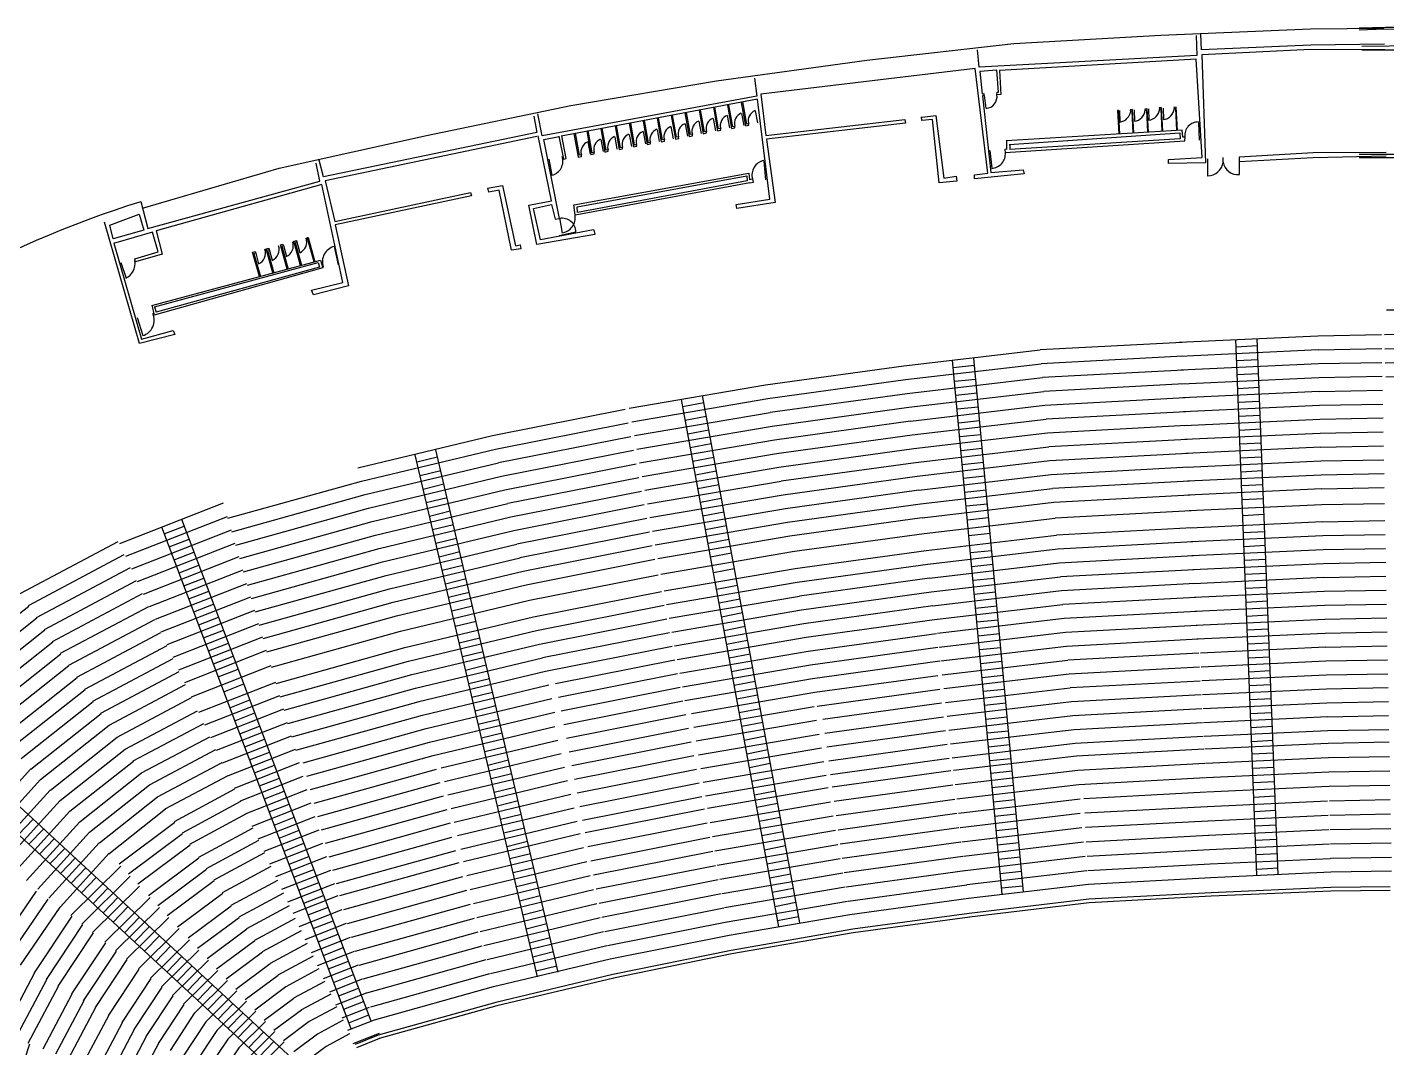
# Model space of a CAD drawing. Extents: x 12070 to 21316, y 9635 to 16827.
# Drawn here: x 13607 to 16668, y 14531 to 16827 of the extents above; entities that cross this region are included whole.
import ezdxf

# ---------------------------------------------------------------- set-up
doc = ezdxf.new("R2010")
doc.units = 0
doc.header["$LTSCALE"] = 192
doc.layers.add('EXIST', color=15, linetype='CONTINUOUS')

msp = doc.modelspace()

# ---------------------------------------------------------------- linework, layer by layer
at = {"layer": 'EXIST', "color": 0}
for p, q in [((15828, 16790.8), (16158.8, 16809.3)), ((16158.8, 16809.3), (16495.6, 16823.8)), ((16238.5, 16808.3), (16240, 16763.3)), ((16250.2, 16775.9), (16248.9, 16811.4)), ((16495.6, 16823.8), (16661, 16825.2)), ((16664.6, 16826.2), (16605.7, 16825.2)), ((16662.6, 16822.4), (16605.7, 16820.4)), ((16829.6, 16820.4), (16662.6, 16822.4)), ((16828.6, 16827.2), (16664.6, 16826.2)), ((15497.4, 16752.7), (15828, 16790.8)), ((15750.3, 16737.4), (15746.5, 16776.6)), ((16496.6, 16786.5), (16250.2, 16775.9)), ((16495.6, 16776.8), (16251.4, 16765.2)), ((16663.6, 16776.1), (16495.6, 16776.8)), ((16662.4, 16789), (16496.6, 16786.5)), ((16611.5, 16784.8), (16828.6, 16786.7)), ((16611.5, 16776.1), (16825.7, 16776.1)), ((15159, 16706.6), (15497.4, 16752.7)), ((16240, 16763.3), (15750.3, 16737.4)), ((16238.9, 16755.2), (15796.1, 16729.9)), ((16252.3, 16533.8), (16238.9, 16755.2)), ((16251.4, 16765.2), (16259.8, 16522.2)), ((15741.1, 16733.9), (15258.6, 16676.8)), ((15769.6, 16498.7), (15741.1, 16733.9)), ((15789.7, 16730.5), (15751.7, 16727.7)), ((15751.7, 16727.7), (15756.7, 16677.6)), ((15793.4, 16681), (15789.7, 16730.5)), ((15796.1, 16729.9), (15799, 16676.1)), ((14830.4, 16650.8), (15159, 16706.6)), ((15244.4, 16712.5), (15249.4, 16672.1)), ((15249.4, 16672.1), (14766, 16582.8)), ((15250.6, 16665.2), (14808.8, 16581.9)), ((15183.3, 16652), (15192.7, 16598.9)), ((15195.3, 16603.1), (15186.4, 16652.8)), ((15214.5, 16658.1), (15223.9, 16605)), ((15226.6, 16609.2), (15217.7, 16658.9)), ((15279, 16440.4), (15250.6, 16665.2)), ((15258.6, 16676.8), (15269.8, 16583.4)), ((15756.7, 16677.6), (15760.4, 16678.3)), ((15760.7, 16673.4), (15757.4, 16672.7)), ((15757.4, 16672.7), (15776.5, 16499.9)), ((15760.4, 16678.3), (15760.7, 16673.4)), ((15760.9, 16673.6), (15765, 16644.7)), ((15789.8, 16675.1), (15790.4, 16680.7)), ((15799, 16676.1), (15789.8, 16675.1)), ((15790.4, 16680.7), (15793.4, 16681)), ((14506, 16583.2), (14830.4, 16650.8)), ((14747.6, 16626.7), (14754.4, 16590.3)), ((14766, 16582.8), (14756.4, 16632.3)), ((15024.7, 16622.4), (15034.2, 16569.3)), ((15036.8, 16573.5), (15027.9, 16623.2)), ((15056.7, 16628.5), (15066.2, 16575.3)), ((15068.8, 16579.6), (15059.9, 16629.3)), ((15087.7, 16634.6), (15097.2, 16581.4)), ((15099.8, 16585.7), (15090.9, 16635.4)), ((15119.5, 16640.6), (15128.9, 16587.5)), ((15131.5, 16591.8), (15122.6, 16641.5)), ((15150.9, 16621.8), (15156.2, 16594.3)), ((15151.5, 16647.3), (15160.9, 16594.1)), ((15163.5, 16598.4), (15154.7, 16648.1)), ((15182.9, 16628.5), (15188.2, 16601)), ((15214.7, 16633.2), (15220, 16605.7)), ((15245.9, 16639.3), (15251.2, 16611.8)), ((15621.2, 16617.2), (15620.5, 16625.6)), ((15621.8, 16625), (15652.3, 16628.5)), ((15652.3, 16628.5), (15670.3, 16487.8)), ((16063.8, 16639.6), (16061.8, 16639.5)), ((16061.8, 16639.5), (16064.5, 16586.9)), ((16066.6, 16587.2), (16063.8, 16639.6)), ((16065.9, 16639.6), (16066.7, 16614)), ((16095.5, 16641.7), (16090, 16641.3)), ((16090, 16641.3), (16090.6, 16638.9)), ((16090.6, 16638.9), (16093.7, 16638.9)), ((16093.7, 16638.9), (16096.2, 16589)), ((16098.3, 16589.3), (16095.5, 16641.7)), ((16098.8, 16641.4), (16099.6, 16615.8)), ((16128.4, 16643.5), (16122.9, 16643.1)), ((16122.9, 16643.1), (16123.5, 16640.7)), ((16123.5, 16640.7), (16126.6, 16640.7)), ((16126.6, 16640.7), (16129.1, 16590.8)), ((16131.3, 16591.1), (16128.4, 16643.5)), ((16131.1, 16643.8), (16132, 16618.2)), ((16160.7, 16645.9), (16155.2, 16645.5)), ((16155.2, 16645.5), (16155.8, 16643.1)), ((16155.8, 16643.1), (16158.9, 16643.1)), ((16158.9, 16643.1), (16161.4, 16593.2)), ((16163.6, 16593.5), (16160.7, 16645.9)), ((16164.1, 16645), (16164.9, 16619.4)), ((16193.6, 16647.1), (16188.1, 16646.7)), ((16188.1, 16646.7), (16188.8, 16644.3)), ((16188.8, 16644.3), (16191.8, 16644.3)), ((16191.8, 16644.3), (16194.4, 16594.4)), ((16196.5, 16594.7), (16193.6, 16647.1)), ((14866.4, 16593.6), (14875.9, 16540.4)), ((14878.5, 16544.7), (14869.6, 16594.4)), ((14897.9, 16599.4), (14907.4, 16546.2)), ((14910, 16550.5), (14901.1, 16600.2)), ((14930.2, 16604.9), (14939.7, 16551.8)), ((14942.3, 16556.1), (14933.4, 16605.8)), ((14962.2, 16611), (14971.7, 16557.9)), ((14974.3, 16562.1), (14965.4, 16611.8)), ((14993.2, 16616), (15002.7, 16562.9)), ((14993.7, 16592.2), (14998.9, 16564.7)), ((15005.3, 16567.2), (14996.4, 16616.9)), ((15024.7, 16597.2), (15029.9, 16569.7)), ((15056.1, 16603.6), (15061.4, 16576.1)), ((15088.2, 16609.7), (15093.4, 16582.2)), ((15119.1, 16615.8), (15124.4, 16588.3)), ((15136, 16592.9), (15131.5, 16591.8)), ((15136.3, 16589.2), (15136, 16592.9)), ((15160.9, 16594.1), (15168.3, 16595.8)), ((15168, 16599.5), (15163.5, 16598.4)), ((15168.3, 16595.8), (15168, 16599.5)), ((15192.7, 16598.9), (15200.1, 16600.5)), ((15199.8, 16604.2), (15195.3, 16603.1)), ((15200.1, 16600.5), (15199.8, 16604.2)), ((15223.9, 16605), (15231.3, 16606.6)), ((15231, 16610.3), (15226.6, 16609.2)), ((15231.3, 16606.6), (15231, 16610.3)), ((15269.8, 16583.4), (15582.6, 16619.5)), ((15583.8, 16611.4), (15271, 16575.4)), ((15582.6, 16619.5), (15583.8, 16611.4)), ((15644.6, 16619.3), (15621.2, 16617.2)), ((15660, 16477.3), (15644.6, 16619.3)), ((16206.9, 16595.4), (15810.7, 16571.2)), ((16208.5, 16579.7), (16206.9, 16595.4)), ((16243.6, 16613.1), (16245.1, 16573.2)), ((14173.7, 16509.7), (14506, 16583.2)), ((14754.4, 16590.3), (14273.5, 16490.2)), ((14754.5, 16581.2), (14277.5, 16481.1)), ((14786.9, 16436.4), (14756.8, 16582.7)), ((14769.7, 16574.7), (14804.6, 16581.5)), ((14805.4, 16396.4), (14769.7, 16574.7)), ((14804, 16582.2), (14813.9, 16530.1)), ((14820, 16532), (14810.3, 16583)), ((14837.8, 16587.8), (14847.3, 16534.6)), ((14849.9, 16538.9), (14841, 16588.6)), ((14869.3, 16569), (14874.5, 16541.5)), ((14897.9, 16574.8), (14903.1, 16547.3)), ((14929.4, 16580.6), (14934.6, 16553.1)), ((14961.7, 16586.1), (14966.9, 16558.6)), ((14978.8, 16563.2), (14974.3, 16562.1)), ((14979.1, 16559.5), (14978.8, 16563.2)), ((15002.7, 16562.9), (15010.1, 16564.6)), ((15009.8, 16568.3), (15005.3, 16567.2)), ((15010.1, 16564.6), (15009.8, 16568.3)), ((15034.2, 16569.3), (15041.6, 16570.9)), ((15041.3, 16574.6), (15036.8, 16573.5)), ((15041.6, 16570.9), (15041.3, 16574.6)), ((15066.2, 16575.3), (15073.6, 16577)), ((15073.3, 16580.7), (15068.8, 16579.6)), ((15073.6, 16577), (15073.3, 16580.7)), ((15097.2, 16581.4), (15104.6, 16583.1)), ((15104.3, 16586.8), (15099.8, 16585.7)), ((15104.6, 16583.1), (15104.3, 16586.8)), ((15128.9, 16587.5), (15136.3, 16589.2)), ((15271, 16574.2), (15290.6, 16432.4)), ((15808.6, 16545), (16213.1, 16571.5)), ((15811.3, 16570.9), (15811.6, 16552.2)), ((15817.5, 16563), (16201.7, 16589.4)), ((15818.9, 16563.1), (15819.4, 16552)), ((16202.5, 16575.9), (15819.1, 16551.8)), ((16201.7, 16589.4), (16202.5, 16575.9)), ((16213.7, 16579.8), (16208.5, 16579.7)), ((16213.1, 16571.5), (16213.7, 16579.8)), ((14781.5, 16530.5), (14787.9, 16494.1)), ((14813.9, 16530.1), (14820, 16532)), ((14847.3, 16534.6), (14854.7, 16536.3)), ((14854.4, 16540), (14849.9, 16538.9)), ((14854.7, 16536.3), (14854.4, 16540)), ((14875.9, 16540.4), (14883.3, 16542.1)), ((14883, 16545.8), (14878.5, 16544.7)), ((14883.3, 16542.1), (14883, 16545.8)), ((14907.4, 16546.2), (14914.8, 16547.9)), ((14914.5, 16551.6), (14910, 16550.5)), ((14914.8, 16547.9), (14914.5, 16551.6)), ((14939.7, 16551.8), (14947.1, 16553.4)), ((14946.8, 16557.2), (14942.3, 16556.1)), ((14947.1, 16553.4), (14946.8, 16557.2)), ((14971.7, 16557.9), (14979.1, 16559.5)), ((15773.9, 16549.5), (15778.3, 16509.6)), ((15812.9, 16552.4), (15807.9, 16552.1)), ((15807.9, 16552.1), (15808.5, 16544.8)), ((16176.1, 16529.7), (16252.3, 16533.8)), ((16176.1, 16520.5), (16176.1, 16529.7)), ((16264.1, 16530.9), (16264.4, 16492.2)), ((16299.3, 16523.7), (16299.2, 16533.7)), ((16501.9, 16544.7), (16335.1, 16534.7)), ((16335.3, 16534.9), (16335.6, 16496.1)), ((16335.3, 16524.9), (16501.9, 16533.9)), ((16666.5, 16544.9), (16501.9, 16544.7)), ((16501.9, 16533.9), (16666.6, 16537.4)), ((16707, 16540.9), (16605.7, 16540.9)), ((16707, 16533.1), (16605.7, 16533.1)), ((13866.1, 16420.2), (14173.7, 16509.7)), ((14265.8, 16481), (14257.6, 16521.2)), ((14273.5, 16490.2), (14264.1, 16527.8)), ((15265.1, 16526), (15269.1, 16483.6)), ((15776.5, 16499.9), (15849.3, 16506.2)), ((15849.3, 16506.2), (15851.6, 16497)), ((16259.3, 16522.3), (16176.1, 16520.5)), ((13878.3, 16374.3), (14265.8, 16481)), ((14269.8, 16473.2), (13897, 16368.7)), ((14317.1, 16252.6), (14269.8, 16473.2)), ((14277.5, 16481.1), (14299.1, 16390.2)), ((14643.2, 16464.8), (14676.7, 16470.7)), ((14676.7, 16470.7), (14706.4, 16334.9)), ((14837.8, 16427.5), (15231.2, 16498.9)), ((15233.7, 16477), (14840.3, 16404.5)), ((14844.7, 16423), (15226.6, 16493)), ((15227.9, 16481.5), (14846, 16410.3)), ((15226.6, 16493), (15227.9, 16481.5)), ((15231.2, 16498.9), (15232.9, 16483.9)), ((15240.6, 16485.7), (15232.9, 16483.9)), ((15233.5, 16476.6), (15241.6, 16478.5)), ((15241.6, 16478.5), (15240.6, 16485.7)), ((15699.6, 16480.9), (15660, 16477.3)), ((15670.3, 16487.8), (15698.2, 16491.9)), ((15698.2, 16491.9), (15699.6, 16480.9)), ((15739.6, 16495), (15769.6, 16498.7)), ((15739.7, 16485.7), (15739.6, 16495)), ((15851.6, 16497), (15739.7, 16485.7)), ((14299.1, 16390.2), (14604.5, 16455.2)), ((14607.1, 16447.4), (14300.4, 16382.5)), ((14604.5, 16455.2), (14607.1, 16447.4)), ((14646.1, 16455.8), (14643.9, 16464.8)), ((14669.1, 16460.1), (14646.1, 16455.8)), ((14697.4, 16325.1), (14669.1, 16460.1)), ((15202.9, 16428.2), (15279, 16440.4)), ((13862.3, 16434.6), (13878.3, 16374.3)), ((14736.1, 16426.7), (14786.9, 16436.4)), ((14754.2, 16338), (14736.1, 16426.7)), ((14746.6, 16419.4), (14787.4, 16427.9)), ((14762.6, 16348.6), (14746.6, 16419.4)), ((14787.4, 16427.9), (14795.3, 16395.3)), ((14840.3, 16404.5), (14837.8, 16427.5)), ((14846, 16410.3), (14844.7, 16423)), ((15204.1, 16419), (15202.9, 16428.2)), ((15290.6, 16432.4), (15204.1, 16419)), ((13859.7, 16115.6), (13781, 16388.2)), ((13792.6, 16381.9), (13858.9, 16406.7)), ((13800, 16351.3), (13792.6, 16381.9)), ((13858.9, 16406.7), (13869.2, 16370.6)), ((14300.4, 16382.5), (14330.2, 16244.9)), ((14795.3, 16395.3), (14805.4, 16396.4)), ((14805, 16398.5), (14810.9, 16363.7)), ((13869.2, 16370.6), (13800, 16351.3)), ((13889.2, 16366.1), (13806.1, 16342)), ((13901.3, 16322), (13889.2, 16366.1)), ((13897, 16368.7), (13910.4, 16316.8)), ((14206.9, 16345.7), (14212.8, 16347.3)), ((14212.8, 16347.3), (14213.9, 16343.9)), ((14237.1, 16353.7), (14239, 16354.2)), ((14252.5, 16299.3), (14237.1, 16353.7)), ((14239, 16354.2), (14254.6, 16299.5)), ((14884.5, 16361), (14754.2, 16338)), ((14881.9, 16371.1), (14762.6, 16348.6)), ((14804.6, 16358.8), (14842.3, 16366.7)), ((14882.1, 16371.4), (14884.5, 16361)), ((13806.1, 16342), (13801.9, 16340.9)), ((13801.9, 16340.9), (13863.8, 16125.3)), ((13849.3, 16305.9), (13901.3, 16322)), ((13910.4, 16316.8), (13850.7, 16299.4)), ((14114.2, 16320.6), (14120.1, 16322.2)), ((14129.7, 16266.2), (14114.2, 16320.6)), ((14121.2, 16318.8), (14117.2, 16317.7)), ((14117.2, 16317.7), (14131.8, 16266.5)), ((14120.1, 16322.2), (14121.2, 16318.8)), ((14121.2, 16319), (14127.8, 16294.8)), ((14144.7, 16328.6), (14150.5, 16330.2)), ((14160.1, 16274.2), (14144.7, 16328.6)), ((14151.6, 16326.8), (14147.6, 16325.7)), ((14147.6, 16325.7), (14162.2, 16274.5)), ((14150.5, 16330.2), (14151.6, 16326.8)), ((14151.6, 16327), (14158.3, 16302.8)), ((14176.7, 16337.1), (14182.6, 16338.8)), ((14192.1, 16282.7), (14176.7, 16337.1)), ((14183.7, 16335.3), (14179.7, 16334.2)), ((14179.7, 16334.2), (14194.3, 16283)), ((14182.6, 16338.8), (14183.7, 16335.3)), ((14183.7, 16335.6), (14190.3, 16311.3)), ((14222.3, 16291.3), (14206.9, 16345.7)), ((14213.9, 16343.9), (14209.9, 16342.7)), ((14209.9, 16342.7), (14224.5, 16291.5)), ((14213.9, 16344.1), (14220.5, 16319.8)), ((14297.7, 16333.6), (14306.9, 16292.5)), ((14718.3, 16328.8), (14697.4, 16325.1)), ((14706.4, 16334.9), (14716.9, 16337.1)), ((14716.9, 16337.1), (14718.3, 16328.8)), ((13817.7, 16297.9), (13829.3, 16262.4)), ((13850.7, 16299.4), (13849.3, 16305.9)), ((13887, 16201.3), (14267.1, 16303.1)), ((14272, 16285.4), (13892.9, 16178.9)), ((13893.5, 16197.9), (14261.6, 16297.6)), ((14265.1, 16287.4), (13896.9, 16186.2)), ((14261.6, 16297.6), (14265.1, 16287.4)), ((14267.1, 16303.1), (14272, 16285.4)), ((14247, 16235.1), (14317.1, 16252.6)), ((14251, 16224.7), (14247, 16235.1)), ((14330.2, 16244.9), (14251, 16224.7)), ((13887, 16201.4), (13892.9, 16178.9)), ((13893.3, 16198.3), (13896.9, 16186.2)), ((13854.2, 16173.9), (13867, 16133.8)), ((16824.9, 16190.5), (16667.1, 16190.5)), ((13939, 16135.6), (13859.7, 16115.6)), ((13863.8, 16125.3), (13935.2, 16144.5)), ((13935.2, 16144.5), (13939, 16135.6)), ((16200.4, 16118.5), (16512.2, 16133)), ((16512.2, 16132.8), (16655.6, 16135.5)), ((16662.8, 16135.4), (16819.8, 16139.6)), ((15580.5, 16065.2), (15887.1, 16101.2)), ((15887, 16101.6), (16206.9, 16118.8)), ((16202.3, 16087.3), (16513, 16101.7)), ((16375.5, 14918.7), (16328, 16124.5)), ((16328.7, 16108.2), (16376.6, 16110.7)), ((16423.5, 14920.6), (16376, 16126.4)), ((16513, 16101.5), (16656.2, 16104.2)), ((16663.6, 16103.8), (16820.6, 16108)), ((15801.7, 14876.2), (15690.3, 16077.8)), ((15849.5, 14880.6), (15738.1, 16082.3)), ((15889.8, 16070.4), (16208.5, 16087.6)), ((16204.1, 16056.1), (16513.8, 16070.4)), ((16329.9, 16077), (16377.9, 16079.4)), ((16513.8, 16070.2), (16656.8, 16072.9)), ((16664.4, 16072.2), (16821.5, 16076.4)), ((15269.2, 16022.4), (15580.5, 16065.4)), ((15584.3, 16034.1), (15889.9, 16070)), ((15691.8, 16061.6), (15739.5, 16066.6)), ((15892.6, 16039.3), (16210.2, 16056.3)), ((16331.1, 16045.7), (16379.1, 16048.2)), ((16514.6, 16038.9), (16657.4, 16041.6)), ((16665.3, 16040.6), (16822.3, 16044.8)), ((14961.9, 15969.6), (15269.3, 16022.2)), ((15274.2, 15991.5), (15584.3, 16034.3)), ((15588, 16003.1), (15892.7, 16038.9)), ((15694.7, 16030.4), (15742.4, 16035.5)), ((15895.4, 16008.1), (16211.9, 16025.1)), ((16206, 16024.8), (16514.6, 16039.2)), ((16332.4, 16014.4), (16380.3, 16016.9)), ((16515.4, 16007.6), (16658, 16010.3)), ((14967.8, 15938.8), (15274.2, 15991.3)), ((15298.7, 14803), (15079.7, 15989.7)), ((15082.7, 15973.7), (15129.8, 15983)), ((15345.9, 14811.7), (15126.9, 15998.5)), ((15279.1, 15960.6), (15588, 16003.2)), ((15591.8, 15972), (15895.5, 16007.7)), ((15697.5, 15999.3), (15745.3, 16004.3)), ((15898.2, 15976.9), (16213.6, 15993.8)), ((16207.8, 15993.6), (16515.4, 16007.9)), ((16333.6, 15983.2), (16381.5, 15985.6)), ((16516.2, 15976.4), (16658.6, 15979.1)), ((14654.2, 15908.5), (14953.3, 15967.7)), ((14973.7, 15908.1), (15279.2, 15960.4)), ((15088.3, 15942.9), (15135.4, 15952.2)), ((15284.1, 15929.7), (15591.8, 15972.2)), ((15595.6, 15941), (15898.2, 15976.5)), ((15700.4, 15968.1), (15748.2, 15973.1)), ((15901, 15945.7), (16215.3, 15962.6)), ((16209.7, 15962.4), (16516.2, 15976.6)), ((16334.8, 15951.9), (16382.8, 15954.4)), ((14661.1, 15878), (14959.4, 15937)), ((14979.5, 15877.4), (15284.1, 15929.5)), ((15094, 15912.2), (15141.1, 15921.5)), ((15289, 15898.8), (15595.6, 15941.1)), ((15599.4, 15909.9), (15901, 15945.3)), ((15599.4, 15909.9), (15901, 15945.3)), ((15703.3, 15937), (15751.1, 15942)), ((15903.8, 15914.5), (16216.9, 15931.3)), ((16211.6, 15931.1), (16517, 15945.3)), ((16336.1, 15920.6), (16384, 15923.1)), ((16517, 15945.1), (16659.2, 15947.8)), ((14351.5, 15836), (14654.3, 15908.2)), ((14668, 15847.5), (14965.5, 15906.3)), ((14985.4, 15846.6), (15289.1, 15898.6)), ((15099.7, 15881.4), (15146.8, 15890.7)), ((15294, 15867.9), (15599.3, 15910)), ((15603.1, 15878.8), (15903.8, 15914.2)), ((15706.2, 15905.8), (15754, 15910.8)), ((15906.6, 15883.3), (16218.6, 15900.1)), ((16213.4, 15899.9), (16517.8, 15914)), ((16337.3, 15889.4), (16385.2, 15891.8)), ((16517.8, 15913.8), (16659.8, 15916.5)), ((14359.4, 15805.7), (14661.2, 15877.7)), ((14755.7, 14689.9), (14480.2, 15864.8)), ((14483.9, 15849), (14530.5, 15860.5)), ((14802.4, 14700.9), (14526.9, 15875.8)), ((14674.9, 15816.9), (14971.5, 15875.6)), ((14991.3, 15815.9), (15294, 15867.7)), ((15105.4, 15850.6), (15152.5, 15859.9)), ((15298.9, 15837), (15603.1, 15879)), ((15606.9, 15847.8), (15906.6, 15883)), ((15709.1, 15874.7), (15756.8, 15879.7)), ((15909.4, 15852.1), (16220.3, 15868.9)), ((16215.3, 15868.7), (16518.6, 15882.7)), ((16338.5, 15858.1), (16386.5, 15860.6)), ((16518.6, 15882.5), (16660.4, 15885.2)), ((14367.3, 15775.4), (14668, 15847.2)), ((14491.1, 15818.5), (14537.7, 15830)), ((14681.8, 15786.4), (14977.6, 15844.9)), ((14997.2, 15785.2), (15299, 15836.8)), ((15111.1, 15819.9), (15158.2, 15829.1)), ((15303.9, 15806.1), (15606.9, 15847.9)), ((15610.7, 15816.7), (15909.4, 15851.8)), ((15712, 15843.5), (15759.7, 15848.5)), ((15912.2, 15821), (16222, 15837.6)), ((16217.2, 15837.4), (16519.4, 15851.4)), ((16339.8, 15826.8), (16387.7, 15829.3)), ((16519.4, 15851.2), (16661, 15853.9)), ((14058.8, 15722.1), (14359.5, 15805.6)), ((14375.2, 15745.1), (14674.9, 15816.7)), ((14498.2, 15788), (14544.8, 15799.6)), ((14688.7, 15755.9), (14983.7, 15814.2)), ((15003.1, 15754.4), (15303.9, 15805.9)), ((15116.7, 15789.1), (15163.8, 15798.4)), ((15308.8, 15775.2), (15610.7, 15816.8)), ((15614.4, 15785.7), (15912.2, 15820.6)), ((15714.9, 15812.3), (15762.6, 15817.4)), ((15915, 15789.8), (16223.7, 15806.4)), ((16219, 15806.2), (16520.1, 15820.2)), ((16341, 15795.6), (16388.9, 15798)), ((16520.2, 15820), (16661.5, 15822.6)), ((14067.6, 15692), (14367.4, 15775.3)), ((14067.6, 15692), (14367.4, 15775.3)), ((14383.1, 15714.8), (14681.8, 15786.1)), ((14505.3, 15757.6), (14551.9, 15769.1)), ((14695.5, 15725.3), (14989.8, 15783.5)), ((15008.9, 15723.7), (15308.9, 15775)), ((15008.9, 15723.7), (15308.9, 15775)), ((15122.4, 15758.3), (15169.5, 15767.6)), ((15313.8, 15744.3), (15614.4, 15785.8)), ((15618.2, 15754.6), (15915, 15789.5)), ((15717.8, 15781.2), (15765.5, 15786.2)), ((15917.8, 15758.6), (16225.3, 15775.1)), ((16220.9, 15774.9), (16520.9, 15788.9)), ((16342.2, 15764.3), (16390.2, 15766.8)), ((16520.9, 15788.7), (16662.1, 15791.4)), ((13815.5, 15665.2), (14048.7, 15756.6)), ((14076.4, 15662), (14375.3, 15745)), ((14391, 15684.5), (14688.7, 15755.6)), ((14512.5, 15727.1), (14559.1, 15738.6)), ((14702.4, 15694.8), (14995.8, 15752.8)), ((15014.8, 15692.9), (15313.8, 15744.2)), ((15128.1, 15727.5), (15175.2, 15736.8)), ((15318.7, 15713.4), (15618.2, 15754.7)), ((15622, 15723.5), (15917.8, 15758.3)), ((15720.7, 15750), (15768.4, 15755)), ((15921, 15723), (16227.3, 15739.4)), ((16223, 15739.3), (16521.8, 15753.1)), ((16521.8, 15752.9), (16662.8, 15755.6)), ((13828.8, 15636.9), (14057.5, 15726.5)), ((13915.4, 15687.2), (13960.1, 15704.7)), ((14380.9, 14590.5), (13954.6, 15719.4)), ((14085.2, 15632), (14383.2, 15714.7)), ((14398.9, 15654.3), (14695.6, 15725.1)), ((14519.6, 15696.6), (14566.2, 15708.2)), ((14709.3, 15664.3), (15001.9, 15722.2)), ((15020.7, 15662.2), (15318.8, 15713.3)), ((15133.8, 15696.8), (15180.9, 15706.1)), ((15323.7, 15682.5), (15622, 15723.6)), ((15626.3, 15688.1), (15921, 15722.7)), ((15723.6, 15718.9), (15771.3, 15723.9)), ((16225.3, 15700.9), (16522.8, 15714.7)), ((16343.6, 15728.6), (16391.6, 15731.1)), ((16522.8, 15714.5), (16663.6, 15717.2)), ((13842.1, 15608.5), (14066.4, 15696.3)), ((14336, 14573.5), (13909.6, 15702.5)), ((13926.5, 15657.9), (13971.2, 15675.4)), ((14094, 15601.9), (14391.1, 15684.4)), ((14406.8, 15624), (14702.5, 15694.6)), ((14526.8, 15666.2), (14573.4, 15677.7)), ((14716.2, 15633.7), (15008, 15691.5)), ((15026.6, 15631.5), (15323.7, 15682.4)), ((15139.5, 15666), (15186.5, 15675.3)), ((15329.3, 15647.2), (15626.3, 15688.2)), ((15630.9, 15649.9), (15924.4, 15684.4)), ((15726.9, 15683.3), (15774.6, 15688.3)), ((15924.4, 15684.7), (16229.3, 15701.1)), ((16227.2, 15669.6), (16523.6, 15683.4)), ((16345.1, 15690.2), (16393.1, 15692.7)), ((16523.6, 15683.2), (16664.1, 15685.9)), ((13591.1, 15552.9), (13811.7, 15669.6)), ((13855.4, 15580.1), (14075.2, 15666.2)), ((13937.5, 15628.7), (13982.2, 15646.2)), ((14102.7, 15571.9), (14399, 15654.2)), ((14414.7, 15593.7), (14709.4, 15664)), ((14533.9, 15635.7), (14580.5, 15647.2)), ((14723.1, 15603.2), (15014.1, 15660.8)), ((15033.3, 15596.4), (15329.4, 15647.1)), ((15145.1, 15635.2), (15192.2, 15644.5)), ((15335.4, 15609.2), (15630.9, 15650)), ((15634.7, 15618.8), (15927.2, 15653.2)), ((15730.4, 15645), (15778.1, 15650)), ((15927.2, 15653.4), (16231, 15669.8)), ((16229, 15638.3), (16524.4, 15652)), ((16346.4, 15658.9), (16394.3, 15661.3)), ((16524.4, 15651.9), (16664.7, 15654.5)), ((13609.3, 15525.9), (13825.4, 15640.4)), ((13609.3, 15525.9), (13825.4, 15640.4)), ((13868.7, 15551.7), (14084, 15636)), ((13948.6, 15599.4), (13993.3, 15616.9)), ((14111.5, 15541.9), (14406.9, 15623.9)), ((14422.6, 15563.4), (14716.3, 15633.5)), ((14541.1, 15605.2), (14587.7, 15616.8)), ((14730, 15572.7), (15020.1, 15630.1)), ((15340.4, 15578.3), (15634.7, 15618.9)), ((15638.5, 15587.7), (15930, 15621.9)), ((15733.3, 15613.8), (15781, 15618.8)), ((15930, 15622.2), (16232.7, 15638.5)), ((16230.9, 15607), (16525.2, 15620.7)), ((16347.6, 15627.5), (16395.5, 15630)), ((16525.2, 15620.5), (16665.3, 15623.2)), ((13627.5, 15499), (13839.2, 15611.1)), ((13645.7, 15472.1), (13852.9, 15581.9)), ((13882, 15523.3), (14092.8, 15605.9)), ((13959.6, 15570.1), (14004.3, 15587.6)), ((14120.3, 15511.8), (14414.8, 15593.6)), ((14430.5, 15533.1), (14723.2, 15603)), ((14548.2, 15574.8), (14594.8, 15586.3)), ((14737.9, 15537.8), (15027.1, 15595)), ((15040.5, 15558.6), (15335.4, 15609.1)), ((15151.6, 15600.1), (15198.7, 15609.4)), ((15345.3, 15547.3), (15638.5, 15587.8)), ((15642.2, 15556.5), (15932.8, 15590.7)), ((15736.2, 15582.6), (15783.9, 15587.6)), ((15932.8, 15590.9), (16234.4, 15607.2)), ((16232.8, 15575.7), (16526, 15589.3)), ((16348.8, 15596.2), (16396.8, 15598.7)), ((16526, 15589.2), (16665.9, 15591.8)), ((13663.8, 15445.2), (13866.7, 15552.6)), ((13895.3, 15494.9), (14101.6, 15575.7)), ((13895.3, 15494.9), (14101.6, 15575.7)), ((13970.7, 15540.8), (14015.4, 15558.3)), ((14129.1, 15481.8), (14422.7, 15563.3)), ((14438.4, 15502.9), (14730, 15572.5)), ((14555.3, 15544.3), (14601.9, 15555.8)), ((14746.3, 15500.3), (15034.5, 15557.3)), ((15046.4, 15527.8), (15340.4, 15578.2)), ((15158.6, 15562.3), (15205.7, 15571.6)), ((15350.3, 15516.3), (15642.2, 15556.6)), ((15646, 15525.4), (15935.6, 15559.4)), ((15739.1, 15551.4), (15786.8, 15556.4)), ((15935.6, 15559.7), (16236, 15575.8)), ((16234.6, 15544.4), (16526.8, 15558)), ((16350.1, 15564.9), (16398, 15567.3)), ((16526.8, 15557.8), (16666.5, 15560.5)), ((13416.3, 15371.4), (13610.1, 15524.7)), ((13682, 15418.3), (13880.4, 15523.3)), ((13908.6, 15466.5), (14110.4, 15545.6)), ((13981.7, 15511.6), (14026.4, 15529.1)), ((14137.9, 15451.8), (14430.6, 15533)), ((14447.5, 15468.3), (14737.9, 15537.6)), ((14562.5, 15513.8), (14609.1, 15525.4)), ((14753.2, 15469.7), (15040.6, 15526.6)), ((15052.3, 15497), (15345.3, 15547.2)), ((15164.3, 15531.5), (15211.4, 15540.8)), ((15355.2, 15485.4), (15646, 15525.5)), ((15649.8, 15494.3), (15938.4, 15528.2)), ((15742, 15520.1), (15789.7, 15525.2)), ((15938.4, 15528.5), (16237.7, 15544.5)), ((16236.5, 15513.1), (16527.6, 15526.6)), ((16351.3, 15533.5), (16399.3, 15536)), ((16527.6, 15526.5), (16667.1, 15529.1)), ((13438.4, 15347.7), (13628.3, 15497.9)), ((13700.2, 15391.4), (13894.2, 15494.1)), ((13700.2, 15391.4), (13894.2, 15494.1)), ((13921.9, 15438.1), (14119.3, 15515.4)), ((13992.8, 15482.3), (14037.5, 15499.8)), ((14146.6, 15421.7), (14438.5, 15502.8)), ((14457.2, 15431.1), (14746.4, 15500.1)), ((14570.6, 15479), (14617.2, 15490.6)), ((14760.1, 15439.1), (15046.7, 15495.8)), ((15058.2, 15466.2), (15350.3, 15516.2)), ((15170, 15500.6), (15217.1, 15509.9)), ((15360.2, 15454.4), (15649.8, 15494.4)), ((15656.1, 15463.5), (15941.2, 15497)), ((15744.9, 15488.9), (15792.6, 15493.9)), ((15941.2, 15497.2), (16239.4, 15513.2)), ((16238.4, 15481.8), (16528.4, 15495.3)), ((16352.5, 15502.2), (16400.5, 15504.7)), ((16528.4, 15495.1), (16667.7, 15497.8)), ((13460.4, 15324), (13646.4, 15471.1)), ((13718.4, 15364.4), (13907.9, 15464.8)), ((13935.2, 15409.7), (14128.1, 15485.3)), ((14003.8, 15453), (14048.5, 15470.5)), ((14156.7, 15387.4), (14447.5, 15468.2)), ((14465.1, 15400.7), (14753.3, 15469.5)), ((14767, 15408.5), (15052.8, 15465.1)), ((15064.1, 15435.4), (15355.3, 15485.3)), ((15175.7, 15469.8), (15222.8, 15479.1)), ((15365.2, 15423.4), (15653.6, 15463.2)), ((15659.7, 15432.3), (15944, 15465.7)), ((15659.7, 15432.3), (15944, 15465.7)), ((15747.8, 15457.7), (15795.5, 15462.7)), ((15944, 15466), (16241.1, 15481.9)), ((16240.2, 15450.5), (16529.2, 15463.9)), ((16353.8, 15470.9), (16401.7, 15473.3)), ((16529.2, 15463.8), (16668.3, 15466.4)), ((13482.5, 15300.2), (13664.5, 15444.2)), ((13736.6, 15337.5), (13921.7, 15435.6)), ((13948.5, 15381.3), (14136.9, 15455.1)), ((14014.9, 15423.7), (14059.6, 15441.3)), ((14167.5, 15350.5), (14457.2, 15431)), ((14473, 15370.4), (14760.2, 15439)), ((14579.4, 15441.6), (14626, 15453.2)), ((14773.9, 15377.9), (15058.9, 15434.3)), ((15070, 15404.6), (15360.2, 15454.3)), ((15181.3, 15439), (15228.4, 15448.2)), ((15370.1, 15392.5), (15657.3, 15432.1)), ((15663.4, 15401.2), (15946.8, 15434.5)), ((15750.7, 15426.5), (15798.4, 15431.5)), ((15946.8, 15434.7), (16242.8, 15450.6)), ((16248.2, 15419.5), (16529.9, 15432.6)), ((16355, 15439.5), (16403, 15442)), ((16530, 15432.4), (16668.9, 15435.1)), ((13504.5, 15276.5), (13682.6, 15417.4)), ((13754.7, 15310.6), (13935.5, 15406.3)), ((13961.8, 15352.9), (14145.7, 15425)), ((14026, 15394.5), (14070.7, 15412)), ((14176.3, 15320.4), (14465.1, 15400.7)), ((14480.9, 15340.1), (14767.1, 15408.4)), ((14586.6, 15411.1), (14633.2, 15422.6)), ((14796.5, 15350.4), (15064.9, 15403.5)), ((15075.9, 15373.8), (15365.2, 15423.4)), ((15187, 15408.1), (15234.1, 15417.4)), ((15375.1, 15361.5), (15661.1, 15401)), ((15667, 15370), (15949.6, 15403.2)), ((15753.6, 15395.3), (15801.3, 15400.3)), ((15949.6, 15403.5), (16244.5, 15419.3)), ((16249.6, 15388.2), (16530.7, 15401.2)), ((16356.2, 15408.2), (16404.2, 15410.7)), ((16530.7, 15401.1), (16669.5, 15403.7)), ((13526.6, 15252.8), (13700.8, 15390.5)), ((13526.6, 15252.8), (13700.8, 15390.5)), ((13772.9, 15283.7), (13949.2, 15377)), ((13977, 15320.5), (14155.8, 15390.5)), ((14037, 15365.2), (14081.7, 15382.7)), ((14185.1, 15290.3), (14473, 15370.3)), ((14488.8, 15309.7), (14774, 15377.8)), ((14593.7, 15380.6), (14640.3, 15392.1)), ((14802.6, 15319.7), (15071, 15372.8)), ((15081.8, 15343), (15370.1, 15392.4)), ((15192.7, 15377.3), (15239.8, 15386.6)), ((15380, 15330.5), (15656.9, 15368.7)), ((15670.7, 15338.9), (15952.4, 15372)), ((15756.5, 15364), (15804.2, 15369)), ((15952.4, 15372.2), (16246.1, 15388)), ((16251.1, 15356.9), (16531.5, 15369.9)), ((16357.5, 15376.9), (16405.4, 15379.4)), ((16531.5, 15369.8), (16670.1, 15372.4)), ((13548.7, 15229), (13718.9, 15363.7)), ((13570.7, 15205.3), (13737, 15336.9)), ((13791.1, 15256.8), (13963, 15347.8)), ((13993.4, 15285.6), (14166.6, 15353.5)), ((14049.6, 15331.8), (14094.3, 15349.3)), ((14193.9, 15260.2), (14480.9, 15340)), ((14496.8, 15279.4), (14780.9, 15347.2)), ((14600.9, 15350.1), (14647.5, 15361.6)), ((14808.7, 15288.9), (15077.1, 15342)), ((15087.7, 15312.2), (15375.1, 15361.4)), ((15198.4, 15346.5), (15245.5, 15355.7)), ((15385, 15299.6), (15661.2, 15337.7)), ((15674.4, 15307.8), (15955.2, 15340.8)), ((15759.3, 15332.8), (15807.1, 15337.8)), ((15955.2, 15341), (16247.8, 15356.7)), ((16252.5, 15325.5), (16532.3, 15338.5)), ((16358.7, 15345.5), (16406.7, 15348)), ((16532.3, 15338.4), (16670.7, 15341)), ((13323.1, 15319), (14222.8, 14488.8)), ((13592.8, 15181.6), (13755.1, 15310)), ((13809.3, 15229.9), (13976.7, 15318.5)), ((14006.7, 15257.2), (14175.4, 15323.3)), ((14063.2, 15295.8), (14107.9, 15313.3)), ((14202.7, 15230.1), (14488.9, 15309.6)), ((14504.7, 15249), (14787.8, 15316.6)), ((14608, 15319.5), (14654.6, 15331.1)), ((14814.7, 15258.2), (15083.2, 15311.3)), ((15102.1, 15282.9), (15380, 15330.5)), ((15204.1, 15315.6), (15251.2, 15324.9)), ((15398.4, 15269.8), (15665.5, 15306.6)), ((15678, 15276.6), (15958, 15309.5)), ((15762.2, 15301.6), (15810, 15306.6)), ((15958, 15309.7), (16249.5, 15325.4)), ((16254, 15294.2), (16533.1, 15307.2)), ((16359.9, 15314.2), (16407.9, 15316.7)), ((16533.1, 15307.1), (16671.3, 15309.7)), ((13290.5, 15283.8), (14190.2, 14453.6)), ((13614.8, 15157.9), (13773.3, 15283.2)), ((13614.8, 15157.9), (13773.3, 15283.2)), ((13827.5, 15202.9), (13990.5, 15289.2)), ((14020, 15228.7), (14184.3, 15293.1)), ((14074.3, 15266.5), (14119, 15284)), ((14211.5, 15200.1), (14496.8, 15279.3)), ((14512.6, 15218.7), (14794.7, 15286)), ((14615.2, 15289), (14661.8, 15300.5)), ((14820.8, 15227.4), (15089.3, 15280.5)), ((15107.4, 15252), (15378.8, 15298.5)), ((15209.8, 15284.8), (15256.9, 15294.1)), ((15402.6, 15238.7), (15669.8, 15275.6)), ((15681.7, 15245.5), (15960.8, 15278.3)), ((15765.1, 15270.4), (15812.9, 15275.4)), ((15960.8, 15278.5), (16251.2, 15294.1)), ((16255.4, 15262.9), (16533.9, 15275.8)), ((16361.2, 15282.9), (16409.1, 15285.4)), ((16533.9, 15275.7), (16671.9, 15278.3)), ((13636.9, 15134.1), (13791.4, 15256.3)), ((13845.6, 15176), (14004.2, 15260)), ((14033.3, 15200.3), (14193.1, 15262.9)), ((14085.4, 15237.2), (14130.1, 15254.7)), ((14227.7, 15172), (14504.7, 15249)), ((14520.5, 15188.3), (14794.3, 15253.7)), ((14622.4, 15258.5), (14669, 15270)), ((14826.9, 15196.6), (15095.4, 15249.8)), ((15112.7, 15221.1), (15384.1, 15267.6)), ((15215.5, 15254), (15262.6, 15263.2)), ((15406.9, 15207.6), (15674, 15244.5)), ((15685.3, 15214.3), (15963.6, 15247)), ((15768, 15239.1), (15815.8, 15244.2)), ((15963.6, 15247.2), (16252.9, 15262.8)), ((16256.9, 15231.6), (16534.7, 15244.5)), ((16362.4, 15251.6), (16410.4, 15254)), ((16534.7, 15244.4), (16672.5, 15247)), ((13658.9, 15110.4), (13809.5, 15229.5)), ((13863.8, 15149.1), (14018, 15230.7)), ((14046.7, 15171.8), (14201.9, 15232.7)), ((14096.4, 15207.8), (14141.1, 15225.3)), ((14236.1, 15141.8), (14512.6, 15218.6)), ((14539.1, 15160.5), (14801.5, 15223.2)), ((14629.5, 15227.9), (14676.1, 15239.5)), ((14833, 15165.9), (15101.5, 15219)), ((15118, 15190.2), (15389.4, 15236.7)), ((15221.2, 15223.1), (15268.3, 15232.4)), ((15411.2, 15176.6), (15678.3, 15213.5)), ((15689, 15183.2), (15966.4, 15215.8)), ((15966.4, 15216), (16254.6, 15231.5)), ((16258.2, 15203.4), (16535.4, 15216.3)), ((16363.6, 15220.2), (16411.6, 15222.7)), ((16535.4, 15216.2), (16673, 15218.8)), ((13681, 15086.7), (13827.6, 15202.7)), ((13882, 15122.2), (14031.7, 15201.5)), ((14060, 15143.4), (14210.8, 15202.4)), ((14107.5, 15178.5), (14152.2, 15196)), ((14244.5, 15111.6), (14520.5, 15188.3)), ((14546.4, 15130), (14808.8, 15192.7)), ((14636.7, 15197.4), (14683.3, 15208.9)), ((14839.1, 15135.1), (15107.5, 15188.2)), ((15123.2, 15159.3), (15394.7, 15205.8)), ((15226.9, 15192.3), (15274, 15201.6)), ((15692.3, 15155.2), (15968.9, 15187.7)), ((15770.9, 15207.9), (15818.7, 15212.9)), ((15968.9, 15187.9), (16256.1, 15203.3)), ((16259.7, 15171.1), (16536.2, 15183.9)), ((16364.8, 15192.1), (16412.7, 15194.5)), ((16536.2, 15183.8), (16673.6, 15186.4)), ((13477.8, 15007.5), (13614.6, 15158.1)), ((13703.1, 15062.9), (13845.8, 15175.8)), ((13900.2, 15095.3), (14045.5, 15172.2)), ((14073.3, 15114.9), (14219.6, 15172.2)), ((14118.6, 15149.2), (14163.3, 15166.7)), ((14252.9, 15081.4), (14528.4, 15157.9)), ((14553.6, 15099.5), (14816.1, 15162.2)), ((14643.8, 15166.9), (14690.4, 15178.4)), ((14845.2, 15104.4), (15113.6, 15157.5)), ((15128.5, 15128.4), (15400, 15174.9)), ((15232.6, 15161.4), (15279.7, 15170.7)), ((15415.5, 15145.5), (15682.6, 15182.4)), ((15419.4, 15117.6), (15686.5, 15154.5)), ((15696.1, 15123), (15971.8, 15155.4)), ((15696.1, 15123), (15971.8, 15155.4)), ((15773.8, 15176.7), (15821.6, 15181.7)), ((15776.4, 15148.6), (15824.2, 15153.7)), ((15971.8, 15155.6), (16257.8, 15171)), ((16366, 15159.7), (16414, 15162.2)), ((16537.1, 15151.4), (16674.3, 15154)), ((13503.2, 14987.5), (13636.7, 15134.3)), ((13725.1, 15039.2), (13863.9, 15149)), ((13747.2, 15015.5), (13882, 15122.1)), ((13917.6, 15068), (14059.5, 15143.1)), ((14086.7, 15086.5), (14228.4, 15142)), ((14129.7, 15119.8), (14174.4, 15137.3)), ((14261.3, 15051.2), (14536.4, 15127.6)), ((14560.9, 15069), (14823.4, 15131.7)), ((14651, 15136.4), (14697.6, 15147.9)), ((14851.3, 15073.6), (15119.7, 15126.7)), ((15133.8, 15097.4), (15405.3, 15143.9)), ((15238.2, 15130.6), (15285.3, 15139.9)), ((15423.8, 15085.5), (15690.9, 15122.4)), ((15699.8, 15090.8), (15974.7, 15123.1)), ((15699.8, 15090.8), (15974.7, 15123.1)), ((15974.7, 15123.3), (16259.5, 15138.6)), ((16261.2, 15138.7), (16537.1, 15151.5)), ((16367.3, 15127.3), (16415.2, 15129.8)), ((16537.9, 15119), (16674.9, 15121.6)), ((13528.6, 14967.5), (13658.7, 15110.6)), ((13769.2, 14991.8), (13900.1, 15095.3)), ((14073.7, 15112.2), (13938, 15039.2)), ((14100, 15058), (14237.3, 15111.8)), ((14140.8, 15090.5), (14185.5, 15108)), ((14269.7, 15021), (14544.3, 15097.2)), ((14568.2, 15038.5), (14830.7, 15101.2)), ((14658.2, 15105.8), (14704.8, 15117.4)), ((14857.3, 15042.9), (15125.8, 15096)), ((15138.6, 15069.7), (15410.1, 15116.2)), ((15243.9, 15099.8), (15291, 15109.1)), ((15703.6, 15058.7), (15977.6, 15090.8)), ((15703.6, 15058.7), (15977.6, 15090.8)), ((15779.4, 15116.4), (15827.2, 15121.4)), ((15985.9, 15091.4), (16261.3, 15106.2)), ((16262.7, 15106.3), (16537.9, 15119.1)), ((16262.7, 15106.3), (16537.9, 15119.1)), ((16368.6, 15094.9), (16416.5, 15097.4)), ((13554.1, 14947.4), (13680.8, 15086.9)), ((13579.5, 14927.4), (13702.9, 15063.1)), ((13790.3, 14967.2), (13918.3, 15068.5)), ((14086.7, 15084.5), (13955.3, 15013.7)), ((14113.3, 15029.6), (14246.1, 15081.6)), ((14151.8, 15061.2), (14196.5, 15078.7)), ((14278, 14990.8), (14552.2, 15066.9)), ((14575.5, 15008), (14837.9, 15070.7)), ((14665.3, 15075.3), (14711.9, 15086.8)), ((14862.8, 15015.2), (15131.3, 15068.3)), ((15144.1, 15037.7), (15415.5, 15084.2)), ((15144.1, 15037.7), (15415.5, 15084.2)), ((15144.1, 15037.7), (15415.5, 15084.2)), ((15249.1, 15072.1), (15296.1, 15081.4)), ((15428.2, 15053.4), (15695.3, 15090.3)), ((15428.2, 15053.4), (15695.3, 15090.3)), ((15782.4, 15084.1), (15830.2, 15089.1)), ((15987.6, 15059.1), (16263, 15073.9)), ((16264.2, 15073.9), (16534.5, 15086.5)), ((16369.9, 15062.5), (16417.8, 15065)), ((16538.8, 15086.6), (16675.5, 15089.2)), ((13586.8, 15010.4), (13620.1, 15045)), ((13604.9, 14907.3), (13724.9, 15039.4)), ((13939.4, 15037.2), (13813.8, 14943.8)), ((14099.8, 15056.7), (13972.5, 14988.2)), ((14126.7, 15001.1), (14254.9, 15051.4)), ((14162.9, 15031.8), (14207.6, 15049.3)), ((14286.4, 14960.6), (14560.1, 15036.6)), ((14582.8, 14977.6), (14845.2, 15040.2)), ((14672.5, 15044.8), (14719.1, 15056.3)), ((14869.1, 14983.4), (15137.6, 15036.5)), ((15149.5, 15005.8), (15421, 15052.3)), ((15149.5, 15005.8), (15421, 15052.3)), ((15254.9, 15040.2), (15302, 15049.5)), ((15432.7, 15021.3), (15699.8, 15058.2)), ((15707.4, 15026.5), (15977.5, 15058.2)), ((15707.4, 15026.5), (15977.5, 15058.2)), ((15785.4, 15051.8), (15833.1, 15056.8)), ((15989.4, 15026.7), (16264.8, 15041.5)), ((16265.7, 15041.5), (16536, 15054.1)), ((16371.1, 15030.1), (16419.1, 15032.6)), ((16539.5, 15054.2), (16676.1, 15056.8)), ((13610.5, 14988.5), (13643.9, 15023)), ((13630.4, 14887.3), (13747, 15015.7)), ((13634.3, 14966.6), (13667.6, 15001.1)), ((13956.6, 15011.8), (13834.8, 14921.3)), ((14114.8, 15024.8), (13992.3, 14958.9)), ((14140, 14972.7), (14263.8, 15021.2)), ((14174, 15002.5), (14218.7, 15020)), ((14294.8, 14930.3), (14563.1, 15004.9)), ((14589.3, 14950.1), (14851.8, 15012.8)), ((14679.6, 15014.2), (14726.2, 15025.8)), ((14875.4, 14951.6), (15143.9, 15004.7)), ((14875.4, 14951.6), (15143.9, 15004.7)), ((15155, 14973.8), (15426.5, 15020.3)), ((15260.8, 15008.3), (15307.9, 15017.6)), ((15437.1, 14989.2), (15704.2, 15026.1)), ((15711.2, 14994.3), (15981.3, 15026)), ((15788.4, 15019.5), (15836.1, 15024.6)), ((15991.1, 14994.3), (16266.5, 15009.1)), ((16267.2, 15009.2), (16537.5, 15021.7)), ((16372.4, 14997.7), (16420.4, 15000.2)), ((16540.1, 15021.8), (16676.7, 15024.4)), ((13655.8, 14867.3), (13769.1, 14991.9)), ((13658, 14944.7), (13691.3, 14979.2)), ((13973.7, 14986.4), (13855.7, 14898.7)), ((14127.8, 14997.1), (14009.5, 14933.4)), ((14140.8, 14969.4), (14026.7, 14907.9)), ((14153.3, 14944.2), (14272.6, 14990.9)), ((14185.1, 14973.2), (14229.8, 14990.7)), ((14303.2, 14900.1), (14571.5, 14974.6)), ((14596.8, 14918.6), (14859.3, 14981.3)), ((14596.8, 14918.6), (14859.3, 14981.3)), ((14686.8, 14983.7), (14733.4, 14995.3)), ((14881.7, 14919.8), (15150.1, 14972.9)), ((15160.5, 14941.9), (15431.9, 14988.4)), ((15266.7, 14976.4), (15313.8, 14985.7)), ((15441.5, 14957.1), (15708.6, 14993.9)), ((15715, 14962.1), (15985.1, 14993.8)), ((15791.4, 14987.3), (15839.1, 14992.3)), ((15992.8, 14962), (16268.2, 14976.8)), ((16268.7, 14976.8), (16539, 14989.3)), ((16540.7, 14989.4), (16677.3, 14992)), ((13680.8, 14846.8), (13791.1, 14968.2)), ((13681.8, 14922.8), (13715.1, 14957.3)), ((13705.3, 14828.2), (13817.9, 14939.4)), ((13993.5, 14957.1), (13879.9, 14872.7)), ((14155.5, 14938.2), (14046, 14879.3)), ((14166.7, 14915.8), (14281.4, 14960.7)), ((14196.2, 14943.8), (14240.8, 14961.3)), ((14310.8, 14873), (14579, 14947.5)), ((14604.4, 14887.1), (14866.8, 14949.8)), ((14693.2, 14956.3), (14739.8, 14967.8)), ((14888, 14888), (15156.4, 14941.1)), ((14888, 14888), (15156.4, 14941.1)), ((15166, 14909.9), (15437.4, 14956.4)), ((15272.6, 14944.6), (15319.7, 14953.8)), ((15445.9, 14925), (15713.1, 14961.8)), ((15718.8, 14929.9), (15988.9, 14961.6)), ((15718.8, 14929.9), (15988.9, 14961.6)), ((15794.4, 14955), (15842.1, 14960)), ((15994.6, 14929.6), (16270, 14944.4)), ((16270.2, 14944.4), (16540.5, 14956.9)), ((16373.7, 14965.3), (16421.6, 14967.8)), ((16541.3, 14957), (16678, 14959.6)), ((13705.5, 14900.9), (13738.8, 14935.4)), ((13729, 14879.1), (13762.3, 14913.7)), ((13729.6, 14809.1), (13838.8, 14916.9)), ((14010.6, 14931.8), (13900.8, 14850.2)), ((14180, 14887.3), (14290.3, 14930.5)), ((14207.2, 14914.5), (14251.9, 14932)), ((14319.4, 14841.8), (14587.7, 14916.3)), ((14319.4, 14841.8), (14587.7, 14916.3)), ((14611.9, 14855.6), (14874.3, 14918.2)), ((14700.6, 14924.7), (14747.2, 14936.3)), ((14894.3, 14856.2), (15162.7, 14909.3)), ((15171.4, 14878), (15442.9, 14924.5)), ((15278.5, 14912.7), (15325.6, 14922)), ((15450.4, 14892.9), (15717.5, 14929.7)), ((15450.4, 14892.9), (15717.5, 14929.7)), ((15722.5, 14897.7), (15992.6, 14929.4)), ((15797.4, 14922.7), (15845.1, 14927.7)), ((15996.2, 14899.1), (16271.6, 14913.9)), ((16271.6, 14913.9), (16541.9, 14926.4)), ((16375, 14932.9), (16422.9, 14935.4)), ((16541.9, 14926.4), (16678.5, 14929)), ((13536, 14748.8), (13627.5, 14883.2)), ((13753.8, 14790), (13859.6, 14894.5)), ((13788.4, 14889.6), (13755.2, 14855)), ((14027.7, 14906.4), (13921.8, 14827.7)), ((14047, 14877.9), (13945.3, 14802.4)), ((14170.1, 14907.1), (14065.4, 14850.7)), ((14183.5, 14878.7), (14083, 14824.6)), ((14193.3, 14858.9), (14299.1, 14900.3)), ((14218.3, 14885.2), (14263, 14902.7)), ((14328.1, 14810.5), (14596.4, 14885)), ((14619.4, 14824), (14881.9, 14886.7)), ((14708, 14893.2), (14754.6, 14904.7)), ((14900.6, 14824.4), (15169, 14877.5)), ((15176.9, 14846), (15448.4, 14892.5)), ((15284.3, 14880.8), (15331.4, 14890.1)), ((15454.8, 14860.7), (15721.9, 14897.6)), ((15726.1, 14867.3), (15996.2, 14899.1)), ((15800.4, 14890.4), (15848.1, 14895.4)), ((16272.1, 14879.6), (15997, 14865)), ((16541.6, 14891.5), (16272.1, 14879.6)), ((16541.9, 14883.4), (16272.4, 14871.6)), ((16675, 14892.6), (16541.6, 14891.5)), ((16675.1, 14884.5), (16541.7, 14883.4)), ((13564.1, 14732.7), (13654.2, 14865)), ((13591.9, 14716.2), (13680.8, 14846.8)), ((13811, 14868.8), (13777.7, 14834.3)), ((13781.7, 14768.1), (13883.6, 14868.7)), ((13833.5, 14848.1), (13800.2, 14813.5)), ((13805.9, 14749), (13904.5, 14846.3)), ((14066.2, 14849.4), (13968.9, 14777)), ((14196.8, 14850.3), (14100.6, 14798.5)), ((14205.3, 14833.3), (14307, 14873.2)), ((14229.4, 14855.8), (14274.1, 14873.3)), ((14239.3, 14829.5), (14284, 14847)), ((14336.8, 14779.3), (14605.1, 14853.8)), ((14626.9, 14792.5), (14889.4, 14855.2)), ((14715.4, 14861.6), (14762, 14873.1)), ((15182.4, 14814.1), (15453.8, 14860.6)), ((15290.2, 14848.9), (15337.3, 14858.2)), ((15459, 14830.5), (15726.1, 14867.3)), ((15997, 14865), (15727.7, 14832.6)), ((15998, 14857), (15728.6, 14824.6)), ((16272.5, 14871.6), (15997.5, 14856.9)), ((13706.9, 14827), (13622.5, 14699.5)), ((13859.4, 14824.2), (13826.1, 14789.6)), ((13830.1, 14729.9), (13925.3, 14823.9)), ((14083.8, 14823.4), (13990.3, 14753.9)), ((14210.1, 14821.9), (14118.2, 14772.4)), ((14219.1, 14803.9), (14316.2, 14841.9)), ((14250.8, 14799.1), (14295.5, 14816.6)), ((14345.5, 14748.1), (14613.7, 14822.6)), ((14634.5, 14761), (14896.9, 14823.6)), ((14722.8, 14830.1), (14769.4, 14841.6)), ((14906.9, 14792.6), (15175.3, 14845.7)), ((15187.5, 14784), (15459, 14830.5)), ((15296.1, 14817), (15343.2, 14826.3)), ((15727.7, 14832.6), (15465.2, 14797.4)), ((15728.7, 14824.6), (15466.3, 14789.4)), ((13731, 14808), (13649.1, 14684.3)), ((13755.2, 14789), (13675.8, 14669.2)), ((13881.8, 14803.4), (13848.6, 14768.8)), ((13857.3, 14708.5), (13948.7, 14798.7)), ((14101.3, 14797.4), (14011.8, 14730.8)), ((14223.5, 14793.5), (14135.9, 14746.3)), ((14232.9, 14774.5), (14325.3, 14810.7)), ((14262.2, 14768.8), (14306.9, 14786.3)), ((14354.1, 14716.8), (14622.4, 14791.3)), ((14642, 14729.5), (14904.5, 14792.1)), ((14730.2, 14798.5), (14776.8, 14810)), ((14913.1, 14760.8), (15181.6, 14814)), ((15465.2, 14797.4), (15191.8, 14749.9)), ((15466.6, 14789.5), (15193.2, 14741.9)), ((13782.9, 14767.1), (13706.5, 14651.7)), ((13904.3, 14782.7), (13871, 14748.1)), ((13884.6, 14687), (13972.1, 14773.5)), ((13929.6, 14759.4), (13896.3, 14724.8)), ((14118.9, 14771.4), (14033.2, 14707.8)), ((14236.8, 14765.1), (14153.5, 14720.2)), ((14246.7, 14745.1), (14334.4, 14779.5)), ((14273.7, 14738.5), (14318.4, 14756)), ((14362.8, 14685.6), (14631.1, 14760.1)), ((14649.5, 14697.9), (14912, 14760.6)), ((14737.6, 14766.9), (14784.2, 14778.5)), ((14919.1, 14730.8), (15187.5, 14784)), ((13807, 14748.1), (13733.1, 14636.5)), ((13831.1, 14729.1), (13759.8, 14621.4)), ((13909.4, 14667.5), (13993.5, 14750.5)), ((13954.9, 14736.1), (13921.6, 14701.5)), ((13934.2, 14648), (14014.8, 14727.6)), ((14136.5, 14745.4), (14054.7, 14684.7)), ((14250.2, 14736.7), (14171.1, 14694.1)), ((14260.5, 14715.7), (14343.6, 14748.2)), ((14285.1, 14708.2), (14329.8, 14725.7)), ((14371.5, 14654.4), (14639.8, 14728.9)), ((14656.6, 14668.2), (14919.1, 14730.8)), ((14745, 14735.4), (14791.6, 14746.9)), ((15191.8, 14749.9), (14925.4, 14695.5)), ((15193.5, 14741.9), (14927, 14687.5)), ((13623.5, 14698.9), (13550.8, 14561.9)), ((13858.2, 14707.8), (13789.7, 14604.3)), ((13977.9, 14714.8), (13944.6, 14680.2)), ((13959, 14628.4), (14036.2, 14704.6)), ((14000.9, 14693.6), (13967.6, 14659)), ((14154, 14719.4), (14076.2, 14661.6)), ((14171.6, 14693.4), (14097.6, 14638.5)), ((14263.5, 14708.3), (14188.7, 14668)), ((14274.2, 14686.3), (14352.7, 14717)), ((14296.6, 14677.8), (14341.3, 14695.3)), ((14380.1, 14623.1), (14648.4, 14697.6)), ((14925.4, 14695.5), (14661.8, 14632.8)), ((14752.4, 14703.8), (14799, 14715.3)), ((13650.1, 14683.8), (13579.6, 14550.9)), ((13676.8, 14668.6), (13608.5, 14539.9)), ((13885.3, 14686.5), (13819.6, 14587.3)), ((13910, 14667), (13846.9, 14571.7)), ((13983.8, 14608.9), (14057.5, 14681.7)), ((14024, 14672.3), (13990.7, 14637.7)), ((14189.1, 14667.4), (14119.1, 14615.4)), ((14276.9, 14679.9), (14206.4, 14641.9)), ((14288, 14656.8), (14361.8, 14685.8)), ((14308.1, 14647.5), (14352.8, 14665)), ((14388.3, 14593.7), (14656.6, 14668.2)), ((14927.3, 14687.6), (14663.7, 14625)), ((13707.4, 14651.2), (13641.6, 14527.2)), ((13734, 14636), (13670.4, 14516.2)), ((13934.7, 14647.5), (13874.2, 14556.2)), ((14008.6, 14589.3), (14078.8, 14658.7)), ((14047, 14651.1), (14013.7, 14616.5)), ((14033.4, 14569.8), (14100.2, 14635.8)), ((14206.7, 14641.4), (14140.6, 14592.3)), ((14290.2, 14651.5), (14224, 14615.8)), ((14301.8, 14627.4), (14371, 14654.5)), ((14319.5, 14617.2), (14364.2, 14634.7)), ((14661.8, 14632.8), (14396.9, 14559.2)), ((13760.6, 14620.9), (13699.2, 14505.2)), ((13790.4, 14603.9), (13731.5, 14492.9)), ((13959.4, 14628.1), (13901.5, 14540.6)), ((13929.3, 14524.8), (13983.8, 14608.9)), ((14070, 14629.8), (14036.7, 14595.2)), ((14058.2, 14550.3), (14121.5, 14612.8)), ((14092.6, 14609), (14059.3, 14574.4)), ((14224.2, 14615.4), (14162, 14569.2)), ((14303.6, 14623.1), (14241.6, 14589.7)), ((14315.6, 14598), (14377.2, 14622.1)), ((14331, 14586.9), (14375.7, 14604.4)), ((14664, 14625.1), (14399.1, 14551.4)), ((13820.3, 14586.9), (13763.9, 14480.5)), ((13847.6, 14571.4), (13793.4, 14469.2)), ((14008.8, 14589.2), (13956.1, 14509.6)), ((14115.1, 14588.2), (14081.8, 14553.6)), ((14083, 14530.7), (14142.9, 14589.8)), ((14241.8, 14589.5), (14183.5, 14546.2)), ((14318, 14592.4), (14260.6, 14561.5)), ((14328.6, 14570.3), (14388.3, 14593.7)), ((13874.8, 14555.8), (13822.9, 14458)), ((13902, 14540.3), (13852.4, 14446.7)), ((14033.5, 14569.7), (13983.4, 14494)), ((14058.2, 14550.3), (14010.7, 14478.5)), ((14139.1, 14566), (14105.8, 14531.4)), ((14107.8, 14511.2), (14164.2, 14566.9)), ((14162.1, 14544.8), (14128.9, 14510.2)), ((14132.6, 14491.6), (14185.5, 14543.9)), ((14260.7, 14561.4), (14206.7, 14521.2)), ((14332.7, 14561.9), (14279.7, 14533.3)), ((14340.5, 14540.1), (14400.2, 14563.5)), ((14396.9, 14559.2), (14344.8, 14538.2)), ((14399.9, 14551.7), (14347.8, 14530.7)), ((13611.6, 14538.7), (13567.4, 14400.5)), ((14082.9, 14530.8), (14037.9, 14462.9)), ((14279.8, 14533.4), (14229.8, 14496.3))]:
    msp.add_line(p, q, dxfattribs=at)
for centre, radius, start, end in [((15763.3, 16671.4), 27, 274.7218, 7.5736), ((15159.1, 16599.6), 24, 110.5535, 196.3718), ((15191.1, 16606.2), 24, 110.5535, 196.3718), ((15222.9, 16611), 24, 110.5535, 196.3718), ((15254.1, 16617.1), 24, 110.5535, 196.3718), ((16063.2, 16641.6), 28.1, 277.1911, 355.0792), ((16096.1, 16643.4), 28.1, 277.1911, 355.0792), ((16128.4, 16645.8), 28.1, 277.1911, 355.0792), ((16161.4, 16647), 28.1, 277.1911, 355.0792), ((15001.8, 16570), 24, 110.5535, 196.3718), ((15032.8, 16575), 24, 110.5535, 196.3718), ((15064.3, 16581.4), 24, 110.5535, 196.3718), ((15096.3, 16587.5), 24, 110.5535, 196.3718), ((15127.3, 16593.5), 24, 110.5535, 196.3718), ((16243.1, 16583.5), 30.4, 88.2519, 185.8943), ((14877.4, 16546.7), 24, 110.5535, 196.3718), ((14906, 16552.5), 24, 110.5535, 196.3718), ((14937.5, 16558.4), 24, 110.5535, 196.3718), ((14969.8, 16563.9), 24, 110.5535, 196.3718), ((14780.6, 16525.7), 32.3, 283.4063, 19.0451), ((15776.1, 16542.5), 33, 273.7255, 4.181), ((15271.2, 16494.7), 32.8, 100.7201, 196.0356), ((16263.6, 16528.7), 36.1, 271.7945, 351.9249), ((16332.3, 16528.8), 33.4, 188.7843, 276.1568), ((14544.6, 14245), 2293.4, 107.3075, 132.3484), ((14811.3, 16366.2), 31, 0.5967, 100.8771), ((14805.8, 16398.9), 35, 277.7463, 9.2727), ((14209.3, 16344), 26.8, 294.031, 18.675), ((14116.6, 16318.9), 26.8, 294.031, 18.675), ((14147.1, 16326.9), 26.8, 294.031, 18.675), ((14179.1, 16335.5), 26.8, 294.031, 18.675), ((14307.2, 16299.2), 35.9, 105.4349, 197.9293), ((13813.2, 16295.5), 36.6, 295.3655, 9.1615), ((13856.4, 16167.9), 36.3, 287.0612, 24.1428)]:
    msp.add_arc(centre, radius, start, end, dxfattribs=at)

doc.saveas('drawing.dxf')
